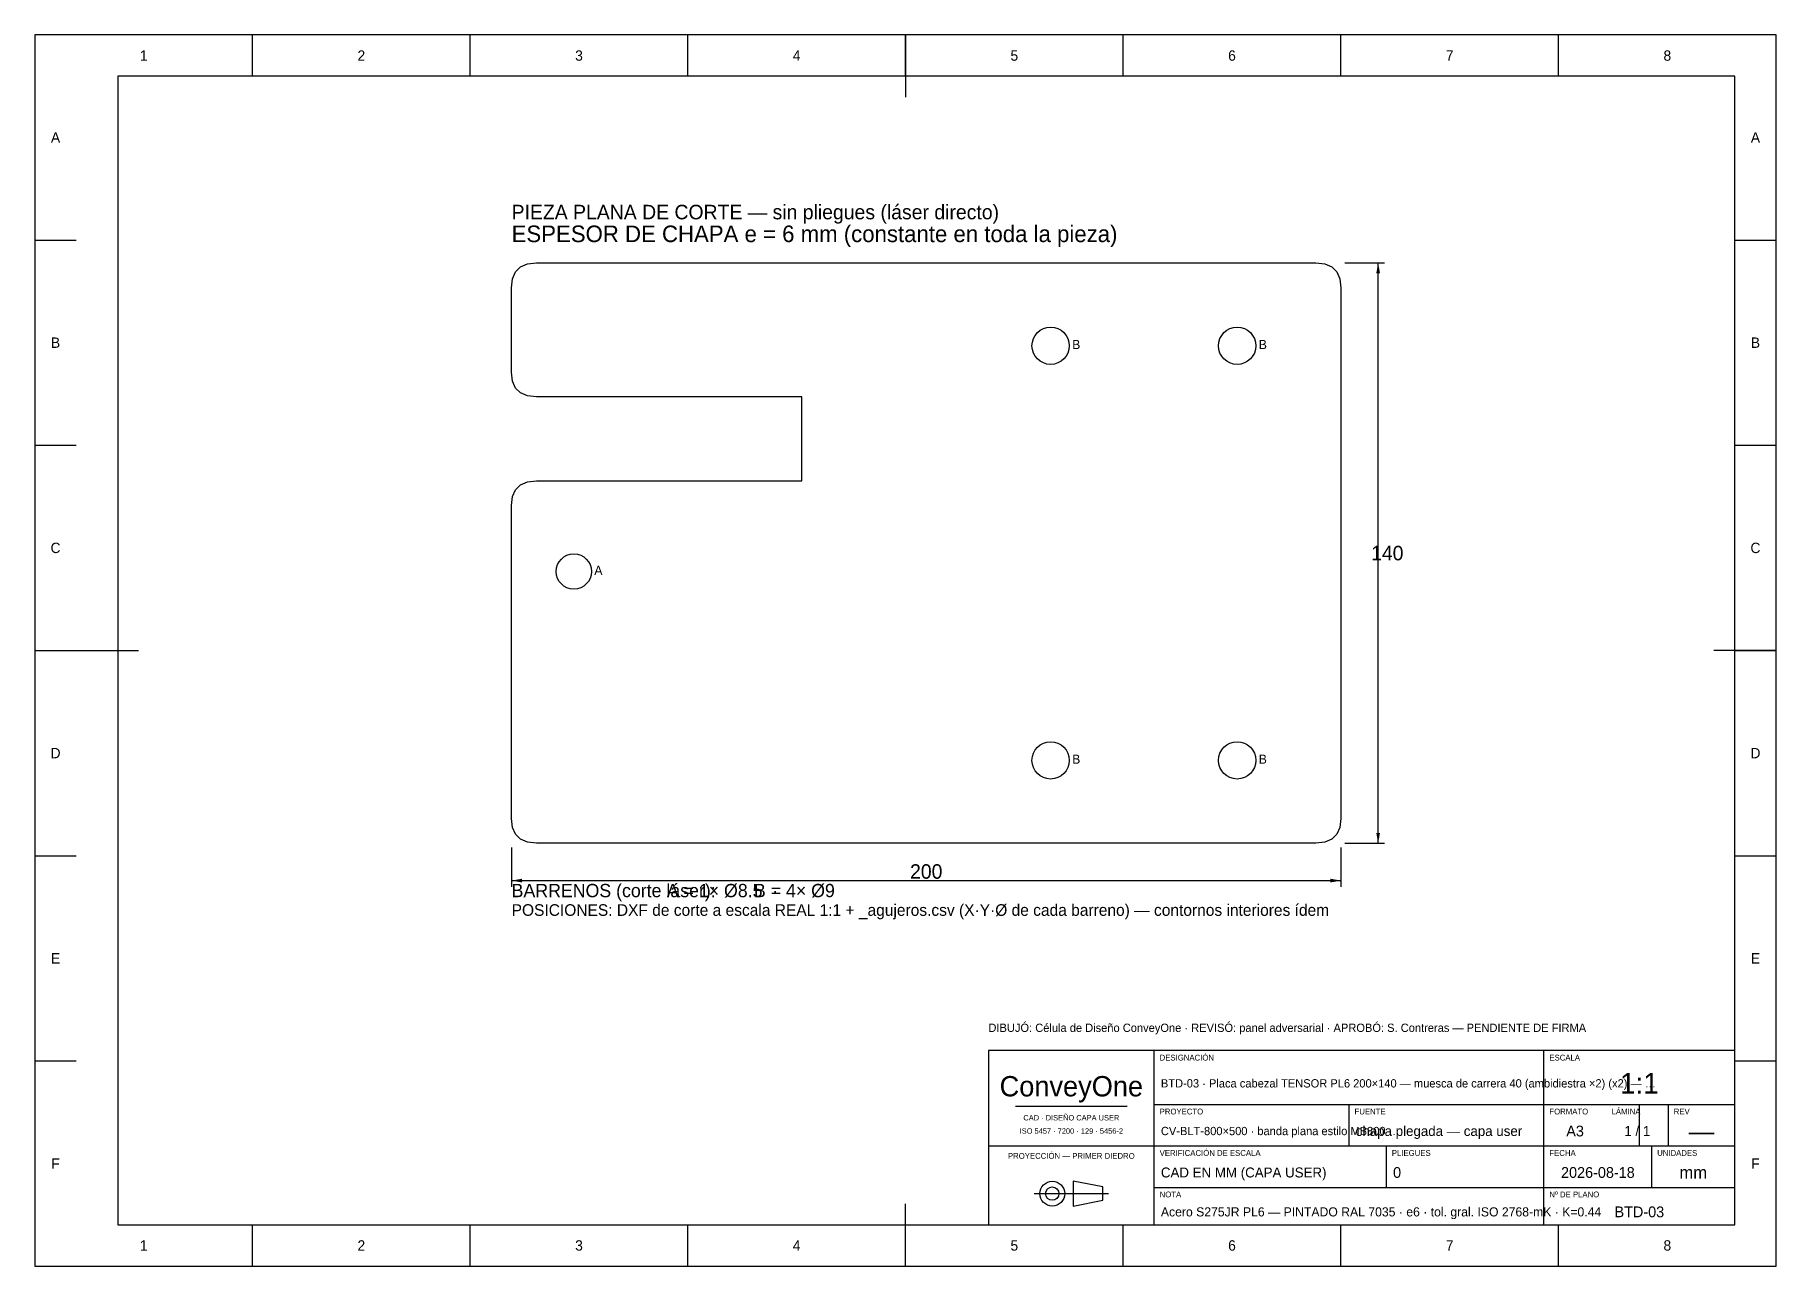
# Model space of a CAD drawing. Extents: x 0 to 420, y 0 to 297.
import ezdxf
from ezdxf.enums import TextEntityAlignment as Align

# ---------------------------------------------------------------- set-up
doc = ezdxf.new("R2010")
doc.units = 0
for name, color, linetype in [('COTAS', 7, 'CONTINUOUS'), ('FINA', 7, 'CONTINUOUS'), ('NORMA', 7, 'CONTINUOUS'), ('TEXTO', 7, 'CONTINUOUS'), ('VISIBLE', 7, 'CONTINUOUS')]:
    doc.layers.add(name, color=color, linetype=linetype)

msp = doc.modelspace()

# ---------------------------------------------------------------- linework, layer by layer
at = {"layer": 'COTAS'}
for p, q in [((316, 242), (325.5, 242)), ((324, 102), (324, 242)), ((115, 101), (115, 91.5)), ((315, 101), (315, 91.5)), ((316, 102), (325.5, 102)), ((115, 93), (315, 93))]:
    msp.add_line(p, q, dxfattribs=at)
for points in [[(324, 242), (324.45, 239.5), (323.55, 239.5)], [(324, 102), (324.45, 104.5), (323.55, 104.5)], [(115, 93), (117.5, 93.45), (117.5, 92.55)], [(315, 93), (312.5, 93.45), (312.5, 92.55)]]:
    msp.add_solid(points, dxfattribs=at)
at = {"layer": 'FINA'}
for p, q in [((420, 297), (0, 297)), ((0, 297), (0, 0)), ((52.5, 287), (52.5, 297)), ((105, 287), (105, 297)), ((157.5, 287), (157.5, 297)), ((210, 287), (210, 297)), ((262.5, 287), (262.5, 297)), ((315, 287), (315, 297)), ((367.5, 287), (367.5, 297)), ((420, 0), (420, 297)), ((0, 247.5), (10, 247.5)), ((410, 247.5), (420, 247.5)), ((0, 198), (10, 198)), ((410, 198), (420, 198)), ((0, 148.5), (10, 148.5)), ((410, 148.5), (420, 148.5)), ((0, 99), (10, 99)), ((410, 99), (420, 99)), ((0, 49.5), (10, 49.5)), ((410, 49.5), (420, 49.5)), ((236.5, 38.6), (263.5, 38.6)), ((270, 39), (364, 39)), ((317, 29), (317, 39)), ((364, 39), (410, 39)), ((387, 29), (387, 39)), ((394, 29), (394, 39)), ((230, 29), (270, 29)), ((270, 29), (364, 29)), ((326, 19), (326, 29)), ((364, 29), (410, 29)), ((390, 19), (390, 29)), ((241.03, 17.5), (258.97, 17.5)), ((270, 19), (364, 19)), ((364, 19), (410, 19)), ((52.5, 0), (52.5, 10)), ((105, 0), (105, 10)), ((157.5, 0), (157.5, 10)), ((210, 0), (210, 10)), ((262.5, 0), (262.5, 10)), ((315, 0), (315, 10)), ((367.5, 0), (367.5, 10)), ((0, 0), (420, 0))]:
    msp.add_line(p, q, dxfattribs=at)
at = {"layer": 'NORMA'}
for p, q in [((210, 297), (210, 282)), ((410, 287), (20, 287)), ((20, 287), (20, 10)), ((410, 10), (410, 287)), ((0, 148.5), (25, 148.5)), ((420, 148.5), (405, 148.5)), ((410, 52), (230, 52)), ((230, 52), (230, 10)), ((270, 10), (270, 52)), ((364, 10), (364, 52)), ((410, 10), (410, 52)), ((210, 0), (210, 15)), ((20, 10), (410, 10)), ((230, 10), (410, 10))]:
    msp.add_line(p, q, dxfattribs=at)
at = {"layer": 'TEXTO'}
for p, q in [((257.59, 19.11), (250.46, 20.49)), ((250.46, 20.49), (250.46, 14.51)), ((257.59, 15.89), (257.59, 19.11)), ((250.46, 14.51), (257.59, 15.89))]:
    msp.add_line(p, q, dxfattribs=at)
for radius in [2.99, 1.61]:
    msp.add_circle((245.4, 17.5), radius, dxfattribs=at)
at = {"layer": 'VISIBLE'}
for p, q in [((115.24, 238.16), (115.96, 239.84)), ((115.96, 239.84), (117.16, 241.04)), ((117.16, 241.04), (118.84, 241.76)), ((118.84, 241.76), (121, 242)), ((121, 242), (309, 242)), ((309, 242), (311.16, 241.76)), ((311.16, 241.76), (312.84, 241.04)), ((312.84, 241.04), (314.04, 239.84)), ((314.04, 239.84), (314.76, 238.16)), ((115, 236), (115.24, 238.16)), ((115, 215.65), (115, 236)), ((314.76, 238.16), (315, 236)), ((315, 236), (315, 108)), ((115.24, 213.49), (115, 215.65)), ((115.96, 211.81), (115.24, 213.49)), ((117.16, 210.61), (115.96, 211.81)), ((118.84, 209.89), (117.16, 210.61)), ((121, 209.65), (118.84, 209.89)), ((185, 209.65), (121, 209.65)), ((185, 189.45), (185, 209.65)), ((117.16, 188.49), (118.84, 189.21)), ((118.84, 189.21), (121, 189.45)), ((121, 189.45), (185, 189.45)), ((115, 183.45), (115.24, 185.61)), ((115.24, 185.61), (115.96, 187.29)), ((115.96, 187.29), (117.16, 188.49)), ((115, 108), (115, 183.45)), ((115.24, 105.84), (115, 108)), ((115.96, 104.16), (115.24, 105.84)), ((314.76, 105.84), (314.04, 104.16)), ((315, 108), (314.76, 105.84)), ((117.16, 102.96), (115.96, 104.16)), ((118.84, 102.24), (117.16, 102.96)), ((121, 102), (118.84, 102.24)), ((309, 102), (121, 102)), ((311.16, 102.24), (309, 102)), ((312.84, 102.96), (311.16, 102.24)), ((314.04, 104.16), (312.84, 102.96))]:
    msp.add_line(p, q, dxfattribs=at)
for centre, radius in [((245, 222), 4.5), ((290, 222), 4.5), ((130, 167.55), 4.25), ((245, 122), 4.5), ((290, 122), 4.5)]:
    msp.add_circle(centre, radius, dxfattribs=at)

# ---------------------------------------------------------------- texts
at = {"layer": 'COTAS'}
for s, p in [('140', (326.2, 172)), ('200', (215, 95.2))]:
    msp.add_text(s, height=3.5, dxfattribs=at).set_placement(p, align=Align.MIDDLE_CENTER)
at = {"layer": 'TEXTO'}
for s, height, p in [('1', 2.5, (26.25, 292)), ('2', 2.5, (78.75, 292)), ('3', 2.5, (131.25, 292)), ('4', 2.5, (183.75, 292)), ('5', 2.5, (236.25, 292)), ('6', 2.5, (288.75, 292)), ('7', 2.5, (341.25, 292)), ('8', 2.5, (393.75, 292)), ('A', 2.5, (5, 272.25)), ('A', 2.5, (415, 272.25)), ('B', 2.5, (5, 222.75)), ('B', 2.5, (415, 222.75)), ('C', 2.5, (5, 173.25)), ('C', 2.5, (415, 173.25)), ('D', 2.5, (5, 123.75)), ('D', 2.5, (415, 123.75)), ('E', 2.5, (5, 74.25)), ('E', 2.5, (415, 74.25)), ('1:1', 5, (387, 44.1)), ('ConveyOne', 4.9, (250, 43.4)), ('CAD · DISEÑO CAPA USER', 1.3, (250, 35.8)), ('A3', 2.6, (371.5, 32.6)), ('1 / 1', 2.4, (386.5, 32.6)), ('ISO 5457 · 7200 · 129 · 5456-2', 1.3, (250, 32.6)), ('—', 4.6, (402, 32.6)), ('F', 2.5, (5, 24.75)), ('PROYECCIÓN — PRIMER DIEDRO', 1.4, (250, 26.6)), ('F', 2.5, (415, 24.75)), ('2026-08-18', 2.6, (377, 22.6)), ('mm', 3, (400, 22.6)), ('BTD-03', 2.6, (387, 13.1)), ('1', 2.5, (26.25, 5)), ('2', 2.5, (78.75, 5)), ('3', 2.5, (131.25, 5)), ('4', 2.5, (183.75, 5)), ('5', 2.5, (236.25, 5)), ('6', 2.5, (288.75, 5)), ('7', 2.5, (341.25, 5)), ('8', 2.5, (393.75, 5))]:
    msp.add_text(s, height=height, dxfattribs=at).set_placement(p, align=Align.MIDDLE_CENTER)
for s, height, p in [('PIEZA PLANA DE CORTE — sin pliegues (láser directo)', 3.5, (115, 252.5)), ('ESPESOR DE CHAPA e = 6 mm (constante en toda la pieza)', 4, (115, 247)), ('B', 2.2, (250.2, 221.2)), ('B', 2.2, (295.2, 221.2)), ('A', 2.2, (134.95, 166.75)), ('B', 2.2, (250.2, 121.2)), ('B', 2.2, (295.2, 121.2)), ('BARRENOS (corte láser): ', 3.2, (115, 89)), ('A = 1× Ø8.5  ·  ', 3.2, (152.43, 89)), ('B = 4× Ø9', 3.2, (173.45, 89)), ('POSICIONES: DXF de corte a escala REAL 1:1 + _agujeros.csv (X·Y·Ø de cada barreno) — contornos interiores ídem', 2.8, (115, 84.5)), ('DIBUJÓ: Célula de Diseño ConveyOne · REVISÓ: panel adversarial · APROBÓ: S. Contreras — PENDIENTE DE FIRMA', 2, (230, 56.5)), ('DESIGNACIÓN', 1.4, (271.3, 49.6)), ('ESCALA', 1.4, (365.3, 49.6)), ('PROYECTO', 1.4, (271.3, 36.6)), ('FUENTE', 1.4, (318.3, 36.6)), ('FORMATO', 1.4, (365.3, 36.6)), ('LÁMINA', 1.4, (380.3, 36.6)), ('REV', 1.4, (395.3, 36.6)), ('VERIFICACIÓN DE ESCALA', 1.4, (271.3, 26.6)), ('PLIEGUES', 1.4, (327.3, 26.6)), ('FECHA', 1.4, (365.3, 26.6)), ('UNIDADES', 1.4, (391.3, 26.6)), ('NOTA', 1.4, (271.3, 16.6)), ('Nº DE PLANO', 1.4, (365.3, 16.6))]:
    msp.add_text(s, height=height, dxfattribs=at).set_placement(p)
for s, height, p in [('BTD-03 · Placa cabezal TENSOR PL6 200×140 — muesca de carrera 40 (ambidiestra ×2) (x2) — …', 2, (271.6, 44.1)), ('CV-BLT-800×500 · banda plana estilo MB800 …', 2, (271.6, 32.6)), ('chapa plegada — capa user', 2.4, (318.6, 32.6)), ('CAD EN MM (CAPA USER)', 2.4, (271.6, 22.6)), ('0', 2.6, (327.6, 22.6)), ('Acero S275JR PL6 — PINTADO RAL 7035 · e6 · tol. gral. ISO 2768-mK · K=0.44', 2.2, (271.6, 13.1))]:
    msp.add_text(s, height=height, dxfattribs=at).set_placement(p, align=Align.MIDDLE_LEFT)

doc.saveas('drawing.dxf')
